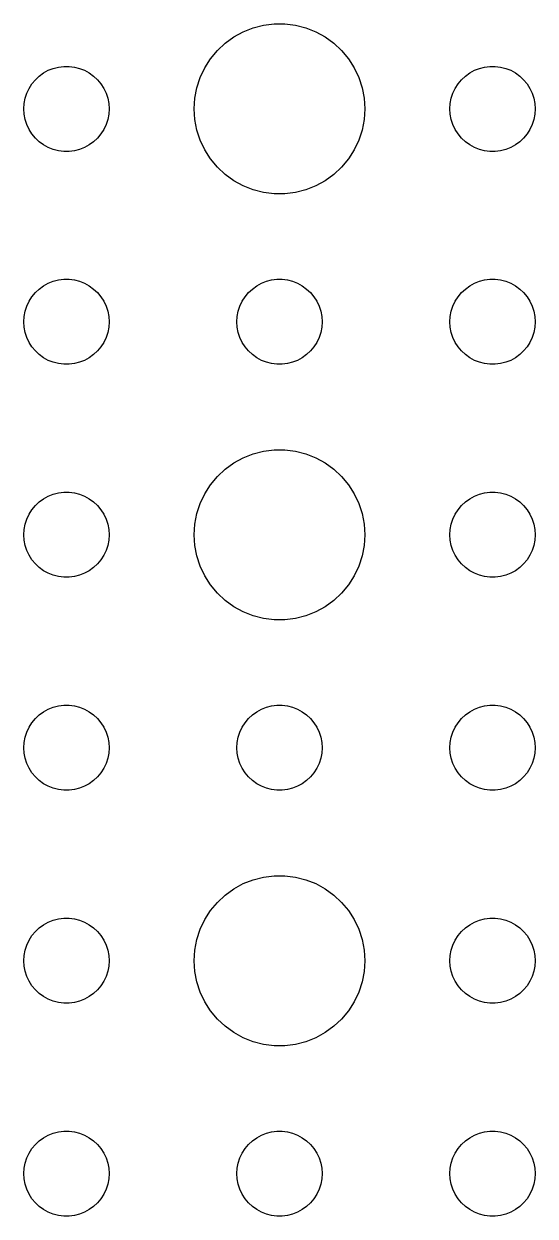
# Model space of a CAD drawing. Header units: metres. Extents: x -142 to 142, y -142 to 142.
# Drawn here: x -39 to -21, y 51 to 92.99 of the extents above; entities that cross this region are included whole.
import ezdxf

# ---------------------------------------------------------------- set-up
doc = ezdxf.new("R2010")
doc.units = ezdxf.units.M

msp = doc.modelspace()

# ---------------------------------------------------------------- linework, layer by layer
for p, q in [((-31.2773, 92.7145), (-30.927, 92.8532)), ((-30.927, 92.8532), (-30.5621, 92.9469)), ((-30.5621, 92.9469), (-30.1884, 92.9941)), ((-30.1884, 92.9941), (-29.8116, 92.9941)), ((-29.8116, 92.9941), (-29.4379, 92.9469)), ((-29.4379, 92.9469), (-29.0729, 92.8532)), ((-29.0729, 92.8532), (-28.7227, 92.7145)), ((-31.9123, 92.3115), (-31.6075, 92.533)), ((-31.6075, 92.533), (-31.2773, 92.7145)), ((-28.7227, 92.7145), (-28.3925, 92.533)), ((-28.3925, 92.533), (-28.0877, 92.3115)), ((-32.427, 91.7634), (-32.1869, 92.0536)), ((-32.1869, 92.0536), (-31.9123, 92.3115)), ((-28.0877, 92.3115), (-27.8131, 92.0536)), ((-27.8131, 92.0536), (-27.5729, 91.7634)), ((-32.6289, 91.4453), (-32.427, 91.7634)), ((-27.5729, 91.7634), (-27.3711, 91.4453)), ((-38.5934, 91.0268), (-38.4561, 91.1558)), ((-38.4561, 91.1558), (-38.3037, 91.2665)), ((-38.3037, 91.2665), (-38.1387, 91.3572)), ((-38.1387, 91.3572), (-37.9635, 91.4266)), ((-37.9635, 91.4266), (-37.7811, 91.4734)), ((-37.7811, 91.4734), (-37.5942, 91.497)), ((-37.5942, 91.497), (-37.4058, 91.497)), ((-37.4058, 91.497), (-37.2189, 91.4734)), ((-37.2189, 91.4734), (-37.0365, 91.4266)), ((-37.0365, 91.4266), (-36.8613, 91.3572)), ((-36.8613, 91.3572), (-36.6963, 91.2665)), ((-36.6963, 91.2665), (-36.5439, 91.1558)), ((-36.5439, 91.1558), (-36.4065, 91.0268)), ((-32.7893, 91.1044), (-32.6289, 91.4453)), ((-27.3711, 91.4453), (-27.2107, 91.1044)), ((-23.5934, 91.0268), (-23.4561, 91.1558)), ((-23.4561, 91.1558), (-23.3037, 91.2665)), ((-23.3037, 91.2665), (-23.1387, 91.3572)), ((-23.1387, 91.3572), (-22.9635, 91.4266)), ((-22.9635, 91.4266), (-22.7811, 91.4734)), ((-22.7811, 91.4734), (-22.5942, 91.497)), ((-22.5942, 91.497), (-22.4058, 91.497)), ((-22.4058, 91.497), (-22.2189, 91.4734)), ((-22.2189, 91.4734), (-22.0365, 91.4266)), ((-22.0365, 91.4266), (-21.8613, 91.3572)), ((-21.8613, 91.3572), (-21.6963, 91.2665)), ((-21.6963, 91.2665), (-21.5439, 91.1558)), ((-21.5439, 91.1558), (-21.4065, 91.0268)), ((-38.8947, 90.5522), (-38.8145, 90.7226)), ((-38.8145, 90.7226), (-38.7135, 90.8817)), ((-38.7135, 90.8817), (-38.5934, 91.0268)), ((-36.4065, 91.0268), (-36.2865, 90.8817)), ((-36.2865, 90.8817), (-36.1855, 90.7226)), ((-36.1855, 90.7226), (-36.1053, 90.5522)), ((-32.9763, 90.376), (-32.9057, 90.7461)), ((-32.9057, 90.7461), (-32.7893, 91.1044)), ((-27.2107, 91.1044), (-27.0942, 90.7461)), ((-27.0942, 90.7461), (-27.0237, 90.376)), ((-23.8947, 90.5522), (-23.8145, 90.7226)), ((-23.8145, 90.7226), (-23.7135, 90.8817)), ((-23.7135, 90.8817), (-23.5934, 91.0268)), ((-21.4065, 91.0268), (-21.2865, 90.8817)), ((-21.2865, 90.8817), (-21.1855, 90.7226)), ((-21.1855, 90.7226), (-21.1053, 90.5522)), ((-38.9882, 90.188), (-38.9529, 90.373)), ((-38.9529, 90.373), (-38.8947, 90.5522)), ((-36.1053, 90.5522), (-36.0471, 90.373)), ((-36.0471, 90.373), (-36.0118, 90.188)), ((-33, 90), (-32.9763, 90.376)), ((-27.0237, 90.376), (-27, 90)), ((-23.9882, 90.188), (-23.9529, 90.373)), ((-23.9529, 90.373), (-23.8947, 90.5522)), ((-21.1053, 90.5522), (-21.0471, 90.373)), ((-21.0471, 90.373), (-21.0118, 90.188)), ((-39, 90), (-38.9882, 90.188)), ((-38.9882, 89.812), (-39, 90)), ((-36.0118, 90.188), (-36, 90)), ((-36, 90), (-36.0118, 89.812)), ((-32.9763, 89.624), (-33, 90)), ((-27, 90), (-27.0237, 89.624)), ((-24, 90), (-23.9882, 90.188)), ((-23.9882, 89.812), (-24, 90)), ((-21.0118, 90.188), (-21, 90)), ((-21, 90), (-21.0118, 89.812)), ((-38.9529, 89.627), (-38.9882, 89.812)), ((-38.8947, 89.4478), (-38.9529, 89.627)), ((-38.8145, 89.2774), (-38.8947, 89.4478)), ((-36.1053, 89.4478), (-36.1855, 89.2774)), ((-36.0471, 89.627), (-36.1053, 89.4478)), ((-36.0118, 89.812), (-36.0471, 89.627)), ((-32.9057, 89.2539), (-32.9763, 89.624)), ((-27.0237, 89.624), (-27.0942, 89.2539)), ((-23.9529, 89.627), (-23.9882, 89.812)), ((-23.8947, 89.4478), (-23.9529, 89.627)), ((-23.8145, 89.2774), (-23.8947, 89.4478)), ((-21.1053, 89.4478), (-21.1855, 89.2774)), ((-21.0471, 89.627), (-21.1053, 89.4478)), ((-21.0118, 89.812), (-21.0471, 89.627)), ((-38.7135, 89.1183), (-38.8145, 89.2774)), ((-38.5934, 88.9732), (-38.7135, 89.1183)), ((-36.2865, 89.1183), (-36.4065, 88.9732)), ((-36.1855, 89.2774), (-36.2865, 89.1183)), ((-32.7893, 88.8956), (-32.9057, 89.2539)), ((-27.0942, 89.2539), (-27.2107, 88.8956)), ((-23.7135, 89.1183), (-23.8145, 89.2774)), ((-23.5934, 88.9732), (-23.7135, 89.1183)), ((-21.2865, 89.1183), (-21.4065, 88.9732)), ((-21.1855, 89.2774), (-21.2865, 89.1183)), ((-38.4561, 88.8442), (-38.5934, 88.9732)), ((-38.3037, 88.7335), (-38.4561, 88.8442)), ((-38.1387, 88.6428), (-38.3037, 88.7335)), ((-37.9635, 88.5734), (-38.1387, 88.6428)), ((-36.8613, 88.6428), (-37.0365, 88.5734)), ((-36.6963, 88.7335), (-36.8613, 88.6428)), ((-36.5439, 88.8442), (-36.6963, 88.7335)), ((-36.4065, 88.9732), (-36.5439, 88.8442)), ((-32.6289, 88.5547), (-32.7893, 88.8956)), ((-27.2107, 88.8956), (-27.3711, 88.5547)), ((-23.4561, 88.8442), (-23.5934, 88.9732)), ((-23.3037, 88.7335), (-23.4561, 88.8442)), ((-23.1387, 88.6428), (-23.3037, 88.7335)), ((-22.9635, 88.5734), (-23.1387, 88.6428)), ((-21.8613, 88.6428), (-22.0365, 88.5734)), ((-21.6963, 88.7335), (-21.8613, 88.6428)), ((-21.5439, 88.8442), (-21.6963, 88.7335)), ((-21.4065, 88.9732), (-21.5439, 88.8442)), ((-37.7811, 88.5266), (-37.9635, 88.5734)), ((-37.5942, 88.503), (-37.7811, 88.5266)), ((-37.4058, 88.503), (-37.5942, 88.503)), ((-37.2189, 88.5266), (-37.4058, 88.503)), ((-37.0365, 88.5734), (-37.2189, 88.5266)), ((-32.427, 88.2366), (-32.6289, 88.5547)), ((-32.1869, 87.9464), (-32.427, 88.2366)), ((-27.5729, 88.2366), (-27.8131, 87.9464)), ((-27.3711, 88.5547), (-27.5729, 88.2366)), ((-22.7811, 88.5266), (-22.9635, 88.5734)), ((-22.5942, 88.503), (-22.7811, 88.5266)), ((-22.4058, 88.503), (-22.5942, 88.503)), ((-22.2189, 88.5266), (-22.4058, 88.503)), ((-22.0365, 88.5734), (-22.2189, 88.5266)), ((-31.9123, 87.6885), (-32.1869, 87.9464)), ((-27.8131, 87.9464), (-28.0877, 87.6885)), ((-31.6075, 87.467), (-31.9123, 87.6885)), ((-31.2773, 87.2855), (-31.6075, 87.467)), ((-28.3925, 87.467), (-28.7227, 87.2855)), ((-28.0877, 87.6885), (-28.3925, 87.467)), ((-30.927, 87.1468), (-31.2773, 87.2855)), ((-30.5621, 87.0531), (-30.927, 87.1468)), ((-30.1884, 87.0059), (-30.5621, 87.0531)), ((-29.8116, 87.0059), (-30.1884, 87.0059)), ((-29.4379, 87.0531), (-29.8116, 87.0059)), ((-29.0729, 87.1468), (-29.4379, 87.0531)), ((-28.7227, 87.2855), (-29.0729, 87.1468)), ((-37.7811, 83.9734), (-37.5942, 83.997)), ((-37.5942, 83.997), (-37.4058, 83.997)), ((-37.4058, 83.997), (-37.2189, 83.9734)), ((-30.2811, 83.9734), (-30.0942, 83.997)), ((-30.0942, 83.997), (-29.9058, 83.997)), ((-29.9058, 83.997), (-29.7189, 83.9734)), ((-22.7811, 83.9734), (-22.5942, 83.997)), ((-22.5942, 83.997), (-22.4058, 83.997)), ((-22.4058, 83.997), (-22.2189, 83.9734)), ((-38.5934, 83.5268), (-38.4561, 83.6558)), ((-38.4561, 83.6558), (-38.3037, 83.7665)), ((-38.3037, 83.7665), (-38.1387, 83.8572)), ((-38.1387, 83.8572), (-37.9635, 83.9266)), ((-37.9635, 83.9266), (-37.7811, 83.9734)), ((-37.2189, 83.9734), (-37.0365, 83.9266)), ((-37.0365, 83.9266), (-36.8613, 83.8572)), ((-36.8613, 83.8572), (-36.6963, 83.7665)), ((-36.6963, 83.7665), (-36.5439, 83.6558)), ((-36.5439, 83.6558), (-36.4065, 83.5268)), ((-31.0934, 83.5268), (-30.9561, 83.6558)), ((-30.9561, 83.6558), (-30.8037, 83.7665)), ((-30.8037, 83.7665), (-30.6387, 83.8572)), ((-30.6387, 83.8572), (-30.4635, 83.9266)), ((-30.4635, 83.9266), (-30.2811, 83.9734)), ((-29.7189, 83.9734), (-29.5365, 83.9266)), ((-29.5365, 83.9266), (-29.3613, 83.8572)), ((-29.3613, 83.8572), (-29.1963, 83.7665)), ((-29.1963, 83.7665), (-29.0439, 83.6558)), ((-29.0439, 83.6558), (-28.9065, 83.5268)), ((-23.5934, 83.5268), (-23.4561, 83.6558)), ((-23.4561, 83.6558), (-23.3037, 83.7665)), ((-23.3037, 83.7665), (-23.1387, 83.8572)), ((-23.1387, 83.8572), (-22.9635, 83.9266)), ((-22.9635, 83.9266), (-22.7811, 83.9734)), ((-22.2189, 83.9734), (-22.0365, 83.9266)), ((-22.0365, 83.9266), (-21.8613, 83.8572)), ((-21.8613, 83.8572), (-21.6963, 83.7665)), ((-21.6963, 83.7665), (-21.5439, 83.6558)), ((-21.5439, 83.6558), (-21.4065, 83.5268)), ((-38.8947, 83.0522), (-38.8145, 83.2226)), ((-38.8145, 83.2226), (-38.7135, 83.3817)), ((-38.7135, 83.3817), (-38.5934, 83.5268)), ((-36.4065, 83.5268), (-36.2865, 83.3817)), ((-36.2865, 83.3817), (-36.1855, 83.2226)), ((-36.1855, 83.2226), (-36.1053, 83.0522)), ((-31.3947, 83.0522), (-31.3145, 83.2226)), ((-31.3145, 83.2226), (-31.2135, 83.3817)), ((-31.2135, 83.3817), (-31.0934, 83.5268)), ((-28.9065, 83.5268), (-28.7865, 83.3817)), ((-28.7865, 83.3817), (-28.6855, 83.2226)), ((-28.6855, 83.2226), (-28.6053, 83.0522)), ((-23.8947, 83.0522), (-23.8145, 83.2226)), ((-23.8145, 83.2226), (-23.7135, 83.3817)), ((-23.7135, 83.3817), (-23.5934, 83.5268)), ((-21.4065, 83.5268), (-21.2865, 83.3817)), ((-21.2865, 83.3817), (-21.1855, 83.2226)), ((-21.1855, 83.2226), (-21.1053, 83.0522)), ((-38.9882, 82.688), (-38.9529, 82.873)), ((-38.9529, 82.873), (-38.8947, 83.0522)), ((-36.1053, 83.0522), (-36.0471, 82.873)), ((-36.0471, 82.873), (-36.0118, 82.688)), ((-31.4882, 82.688), (-31.4529, 82.873)), ((-31.4529, 82.873), (-31.3947, 83.0522)), ((-28.6053, 83.0522), (-28.5471, 82.873)), ((-28.5471, 82.873), (-28.5118, 82.688)), ((-23.9882, 82.688), (-23.9529, 82.873)), ((-23.9529, 82.873), (-23.8947, 83.0522)), ((-21.1053, 83.0522), (-21.0471, 82.873)), ((-21.0471, 82.873), (-21.0118, 82.688)), ((-39, 82.5), (-38.9882, 82.688)), ((-38.9882, 82.312), (-39, 82.5)), ((-38.9529, 82.127), (-38.9882, 82.312)), ((-36.0118, 82.312), (-36.0471, 82.127)), ((-36.0118, 82.688), (-36, 82.5)), ((-36, 82.5), (-36.0118, 82.312)), ((-31.5, 82.5), (-31.4882, 82.688)), ((-31.4882, 82.312), (-31.5, 82.5)), ((-31.4529, 82.127), (-31.4882, 82.312)), ((-28.5118, 82.312), (-28.5471, 82.127)), ((-28.5118, 82.688), (-28.5, 82.5)), ((-28.5, 82.5), (-28.5118, 82.312)), ((-24, 82.5), (-23.9882, 82.688)), ((-23.9882, 82.312), (-24, 82.5)), ((-23.9529, 82.127), (-23.9882, 82.312)), ((-21.0118, 82.312), (-21.0471, 82.127)), ((-21.0118, 82.688), (-21, 82.5)), ((-21, 82.5), (-21.0118, 82.312)), ((-38.8947, 81.9478), (-38.9529, 82.127)), ((-38.8145, 81.7774), (-38.8947, 81.9478)), ((-36.1053, 81.9478), (-36.1855, 81.7774)), ((-36.0471, 82.127), (-36.1053, 81.9478)), ((-31.3947, 81.9478), (-31.4529, 82.127)), ((-31.3145, 81.7774), (-31.3947, 81.9478)), ((-28.6053, 81.9478), (-28.6855, 81.7774)), ((-28.5471, 82.127), (-28.6053, 81.9478)), ((-23.8947, 81.9478), (-23.9529, 82.127)), ((-23.8145, 81.7774), (-23.8947, 81.9478)), ((-21.1053, 81.9478), (-21.1855, 81.7774)), ((-21.0471, 82.127), (-21.1053, 81.9478)), ((-38.7135, 81.6183), (-38.8145, 81.7774)), ((-38.5934, 81.4732), (-38.7135, 81.6183)), ((-38.4561, 81.3442), (-38.5934, 81.4732)), ((-36.4065, 81.4732), (-36.5439, 81.3442)), ((-36.2865, 81.6183), (-36.4065, 81.4732)), ((-36.1855, 81.7774), (-36.2865, 81.6183)), ((-31.2135, 81.6183), (-31.3145, 81.7774)), ((-31.0934, 81.4732), (-31.2135, 81.6183)), ((-30.9561, 81.3442), (-31.0934, 81.4732)), ((-28.9065, 81.4732), (-29.0439, 81.3442)), ((-28.7865, 81.6183), (-28.9065, 81.4732)), ((-28.6855, 81.7774), (-28.7865, 81.6183)), ((-23.7135, 81.6183), (-23.8145, 81.7774)), ((-23.5934, 81.4732), (-23.7135, 81.6183)), ((-23.4561, 81.3442), (-23.5934, 81.4732)), ((-21.4065, 81.4732), (-21.5439, 81.3442)), ((-21.2865, 81.6183), (-21.4065, 81.4732)), ((-21.1855, 81.7774), (-21.2865, 81.6183)), ((-38.3037, 81.2335), (-38.4561, 81.3442)), ((-38.1387, 81.1428), (-38.3037, 81.2335)), ((-37.9635, 81.0734), (-38.1387, 81.1428)), ((-37.7811, 81.0266), (-37.9635, 81.0734)), ((-37.0365, 81.0734), (-37.2189, 81.0266)), ((-36.8613, 81.1428), (-37.0365, 81.0734)), ((-36.6963, 81.2335), (-36.8613, 81.1428)), ((-36.5439, 81.3442), (-36.6963, 81.2335)), ((-30.8037, 81.2335), (-30.9561, 81.3442)), ((-30.6387, 81.1428), (-30.8037, 81.2335)), ((-30.4635, 81.0734), (-30.6387, 81.1428)), ((-30.2811, 81.0266), (-30.4635, 81.0734)), ((-29.5365, 81.0734), (-29.7189, 81.0266)), ((-29.3613, 81.1428), (-29.5365, 81.0734)), ((-29.1963, 81.2335), (-29.3613, 81.1428)), ((-29.0439, 81.3442), (-29.1963, 81.2335)), ((-23.3037, 81.2335), (-23.4561, 81.3442)), ((-23.1387, 81.1428), (-23.3037, 81.2335)), ((-22.9635, 81.0734), (-23.1387, 81.1428)), ((-22.7811, 81.0266), (-22.9635, 81.0734)), ((-22.0365, 81.0734), (-22.2189, 81.0266)), ((-21.8613, 81.1428), (-22.0365, 81.0734)), ((-21.6963, 81.2335), (-21.8613, 81.1428)), ((-21.5439, 81.3442), (-21.6963, 81.2335)), ((-37.5942, 81.003), (-37.7811, 81.0266)), ((-37.4058, 81.003), (-37.5942, 81.003)), ((-37.2189, 81.0266), (-37.4058, 81.003)), ((-30.0942, 81.003), (-30.2811, 81.0266)), ((-29.9058, 81.003), (-30.0942, 81.003)), ((-29.7189, 81.0266), (-29.9058, 81.003)), ((-22.5942, 81.003), (-22.7811, 81.0266)), ((-22.4058, 81.003), (-22.5942, 81.003)), ((-22.2189, 81.0266), (-22.4058, 81.003)), ((-31.6075, 77.533), (-31.2773, 77.7145)), ((-31.2773, 77.7145), (-30.927, 77.8532)), ((-30.927, 77.8532), (-30.5621, 77.9469)), ((-30.5621, 77.9469), (-30.1884, 77.9941)), ((-30.1884, 77.9941), (-29.8116, 77.9941)), ((-29.8116, 77.9941), (-29.4379, 77.9469)), ((-29.4379, 77.9469), (-29.0729, 77.8532)), ((-29.0729, 77.8532), (-28.7227, 77.7145)), ((-28.7227, 77.7145), (-28.3925, 77.533)), ((-32.1869, 77.0536), (-31.9123, 77.3115)), ((-31.9123, 77.3115), (-31.6075, 77.533)), ((-28.3925, 77.533), (-28.0877, 77.3115)), ((-28.0877, 77.3115), (-27.8131, 77.0536)), ((-32.427, 76.7634), (-32.1869, 77.0536)), ((-27.8131, 77.0536), (-27.5729, 76.7634)), ((-38.1387, 76.3572), (-37.9635, 76.4266)), ((-37.9635, 76.4266), (-37.7811, 76.4734)), ((-37.7811, 76.4734), (-37.5942, 76.497)), ((-37.5942, 76.497), (-37.4058, 76.497)), ((-37.4058, 76.497), (-37.2189, 76.4734)), ((-37.2189, 76.4734), (-37.0365, 76.4266)), ((-37.0365, 76.4266), (-36.8613, 76.3572)), ((-32.7893, 76.1044), (-32.6289, 76.4453)), ((-32.6289, 76.4453), (-32.427, 76.7634)), ((-27.5729, 76.7634), (-27.3711, 76.4453)), ((-27.3711, 76.4453), (-27.2107, 76.1044)), ((-23.1387, 76.3572), (-22.9635, 76.4266)), ((-22.9635, 76.4266), (-22.7811, 76.4734)), ((-22.7811, 76.4734), (-22.5942, 76.497)), ((-22.5942, 76.497), (-22.4058, 76.497)), ((-22.4058, 76.497), (-22.2189, 76.4734)), ((-22.2189, 76.4734), (-22.0365, 76.4266)), ((-22.0365, 76.4266), (-21.8613, 76.3572)), ((-38.7135, 75.8817), (-38.5934, 76.0268)), ((-38.5934, 76.0268), (-38.4561, 76.1558)), ((-38.4561, 76.1558), (-38.3037, 76.2665)), ((-38.3037, 76.2665), (-38.1387, 76.3572)), ((-36.8613, 76.3572), (-36.6963, 76.2665)), ((-36.6963, 76.2665), (-36.5439, 76.1558)), ((-36.5439, 76.1558), (-36.4065, 76.0268)), ((-36.4065, 76.0268), (-36.2865, 75.8817)), ((-32.9057, 75.7461), (-32.7893, 76.1044)), ((-27.2107, 76.1044), (-27.0942, 75.7461)), ((-23.7135, 75.8817), (-23.5934, 76.0268)), ((-23.5934, 76.0268), (-23.4561, 76.1558)), ((-23.4561, 76.1558), (-23.3037, 76.2665)), ((-23.3037, 76.2665), (-23.1387, 76.3572)), ((-21.8613, 76.3572), (-21.6963, 76.2665)), ((-21.6963, 76.2665), (-21.5439, 76.1558)), ((-21.5439, 76.1558), (-21.4065, 76.0268)), ((-21.4065, 76.0268), (-21.2865, 75.8817)), ((-38.8947, 75.5522), (-38.8145, 75.7226)), ((-38.8145, 75.7226), (-38.7135, 75.8817)), ((-36.2865, 75.8817), (-36.1855, 75.7226)), ((-36.1855, 75.7226), (-36.1053, 75.5522)), ((-32.9763, 75.376), (-32.9057, 75.7461)), ((-27.0942, 75.7461), (-27.0237, 75.376)), ((-23.8947, 75.5522), (-23.8145, 75.7226)), ((-23.8145, 75.7226), (-23.7135, 75.8817)), ((-21.2865, 75.8817), (-21.1855, 75.7226)), ((-21.1855, 75.7226), (-21.1053, 75.5522)), ((-39, 75), (-38.9882, 75.188)), ((-38.9882, 75.188), (-38.9529, 75.373)), ((-38.9529, 75.373), (-38.8947, 75.5522)), ((-36.1053, 75.5522), (-36.0471, 75.373)), ((-36.0471, 75.373), (-36.0118, 75.188)), ((-36.0118, 75.188), (-36, 75)), ((-33, 75), (-32.9763, 75.376)), ((-27.0237, 75.376), (-27, 75)), ((-24, 75), (-23.9882, 75.188)), ((-23.9882, 75.188), (-23.9529, 75.373)), ((-23.9529, 75.373), (-23.8947, 75.5522)), ((-21.1053, 75.5522), (-21.0471, 75.373)), ((-21.0471, 75.373), (-21.0118, 75.188)), ((-21.0118, 75.188), (-21, 75)), ((-38.9882, 74.812), (-39, 75)), ((-38.9529, 74.627), (-38.9882, 74.812)), ((-36.0118, 74.812), (-36.0471, 74.627)), ((-36, 75), (-36.0118, 74.812)), ((-32.9763, 74.624), (-33, 75)), ((-27, 75), (-27.0237, 74.624)), ((-23.9882, 74.812), (-24, 75)), ((-23.9529, 74.627), (-23.9882, 74.812)), ((-21.0118, 74.812), (-21.0471, 74.627)), ((-21, 75), (-21.0118, 74.812)), ((-38.8947, 74.4478), (-38.9529, 74.627)), ((-38.8145, 74.2774), (-38.8947, 74.4478)), ((-36.1053, 74.4478), (-36.1855, 74.2774)), ((-36.0471, 74.627), (-36.1053, 74.4478)), ((-32.9057, 74.2539), (-32.9763, 74.624)), ((-27.0237, 74.624), (-27.0942, 74.2539)), ((-23.8947, 74.4478), (-23.9529, 74.627)), ((-23.8145, 74.2774), (-23.8947, 74.4478)), ((-21.1053, 74.4478), (-21.1855, 74.2774)), ((-21.0471, 74.627), (-21.1053, 74.4478)), ((-38.7135, 74.1183), (-38.8145, 74.2774)), ((-38.5934, 73.9732), (-38.7135, 74.1183)), ((-38.4561, 73.8442), (-38.5934, 73.9732)), ((-36.4065, 73.9732), (-36.5439, 73.8442)), ((-36.2865, 74.1183), (-36.4065, 73.9732)), ((-36.1855, 74.2774), (-36.2865, 74.1183)), ((-32.7893, 73.8956), (-32.9057, 74.2539)), ((-27.0942, 74.2539), (-27.2107, 73.8956)), ((-23.7135, 74.1183), (-23.8145, 74.2774)), ((-23.5934, 73.9732), (-23.7135, 74.1183)), ((-23.4561, 73.8442), (-23.5934, 73.9732)), ((-21.4065, 73.9732), (-21.5439, 73.8442)), ((-21.2865, 74.1183), (-21.4065, 73.9732)), ((-21.1855, 74.2774), (-21.2865, 74.1183)), ((-38.3037, 73.7335), (-38.4561, 73.8442)), ((-38.1387, 73.6428), (-38.3037, 73.7335)), ((-37.9635, 73.5734), (-38.1387, 73.6428)), ((-37.7811, 73.5266), (-37.9635, 73.5734)), ((-37.5942, 73.503), (-37.7811, 73.5266)), ((-37.4058, 73.503), (-37.5942, 73.503)), ((-37.2189, 73.5266), (-37.4058, 73.503)), ((-37.0365, 73.5734), (-37.2189, 73.5266)), ((-36.8613, 73.6428), (-37.0365, 73.5734)), ((-36.6963, 73.7335), (-36.8613, 73.6428)), ((-36.5439, 73.8442), (-36.6963, 73.7335)), ((-32.6289, 73.5547), (-32.7893, 73.8956)), ((-32.427, 73.2366), (-32.6289, 73.5547)), ((-27.3711, 73.5547), (-27.5729, 73.2366)), ((-27.2107, 73.8956), (-27.3711, 73.5547)), ((-23.3037, 73.7335), (-23.4561, 73.8442)), ((-23.1387, 73.6428), (-23.3037, 73.7335)), ((-22.9635, 73.5734), (-23.1387, 73.6428)), ((-22.7811, 73.5266), (-22.9635, 73.5734)), ((-22.5942, 73.503), (-22.7811, 73.5266)), ((-22.4058, 73.503), (-22.5942, 73.503)), ((-22.2189, 73.5266), (-22.4058, 73.503)), ((-22.0365, 73.5734), (-22.2189, 73.5266)), ((-21.8613, 73.6428), (-22.0365, 73.5734)), ((-21.6963, 73.7335), (-21.8613, 73.6428)), ((-21.5439, 73.8442), (-21.6963, 73.7335)), ((-32.1869, 72.9464), (-32.427, 73.2366)), ((-27.5729, 73.2366), (-27.8131, 72.9464)), ((-31.9123, 72.6885), (-32.1869, 72.9464)), ((-31.6075, 72.467), (-31.9123, 72.6885)), ((-28.0877, 72.6885), (-28.3925, 72.467)), ((-27.8131, 72.9464), (-28.0877, 72.6885)), ((-31.2773, 72.2855), (-31.6075, 72.467)), ((-30.927, 72.1468), (-31.2773, 72.2855)), ((-28.7227, 72.2855), (-29.0729, 72.1468)), ((-28.3925, 72.467), (-28.7227, 72.2855)), ((-30.5621, 72.0531), (-30.927, 72.1468)), ((-30.1884, 72.0059), (-30.5621, 72.0531)), ((-29.8116, 72.0059), (-30.1884, 72.0059)), ((-29.4379, 72.0531), (-29.8116, 72.0059)), ((-29.0729, 72.1468), (-29.4379, 72.0531)), ((-38.1387, 68.8572), (-37.9635, 68.9266)), ((-37.9635, 68.9266), (-37.7811, 68.9734)), ((-37.7811, 68.9734), (-37.5942, 68.997)), ((-37.5942, 68.997), (-37.4058, 68.997)), ((-37.4058, 68.997), (-37.2189, 68.9734)), ((-37.2189, 68.9734), (-37.0365, 68.9266)), ((-37.0365, 68.9266), (-36.8613, 68.8572)), ((-30.6387, 68.8572), (-30.4635, 68.9266)), ((-30.4635, 68.9266), (-30.2811, 68.9734)), ((-30.2811, 68.9734), (-30.0942, 68.997)), ((-30.0942, 68.997), (-29.9058, 68.997)), ((-29.9058, 68.997), (-29.7189, 68.9734)), ((-29.7189, 68.9734), (-29.5365, 68.9266)), ((-29.5365, 68.9266), (-29.3613, 68.8572)), ((-23.1387, 68.8572), (-22.9635, 68.9266)), ((-22.9635, 68.9266), (-22.7811, 68.9734)), ((-22.7811, 68.9734), (-22.5942, 68.997)), ((-22.5942, 68.997), (-22.4058, 68.997)), ((-22.4058, 68.997), (-22.2189, 68.9734)), ((-22.2189, 68.9734), (-22.0365, 68.9266)), ((-22.0365, 68.9266), (-21.8613, 68.8572)), ((-38.7135, 68.3817), (-38.5934, 68.5268)), ((-38.5934, 68.5268), (-38.4561, 68.6558)), ((-38.4561, 68.6558), (-38.3037, 68.7665)), ((-38.3037, 68.7665), (-38.1387, 68.8572)), ((-36.8613, 68.8572), (-36.6963, 68.7665)), ((-36.6963, 68.7665), (-36.5439, 68.6558)), ((-36.5439, 68.6558), (-36.4065, 68.5268)), ((-36.4065, 68.5268), (-36.2865, 68.3817)), ((-31.2135, 68.3817), (-31.0934, 68.5268)), ((-31.0934, 68.5268), (-30.9561, 68.6558)), ((-30.9561, 68.6558), (-30.8037, 68.7665)), ((-30.8037, 68.7665), (-30.6387, 68.8572)), ((-29.3613, 68.8572), (-29.1963, 68.7665)), ((-29.1963, 68.7665), (-29.0439, 68.6558)), ((-29.0439, 68.6558), (-28.9065, 68.5268)), ((-28.9065, 68.5268), (-28.7865, 68.3817)), ((-23.7135, 68.3817), (-23.5934, 68.5268)), ((-23.5934, 68.5268), (-23.4561, 68.6558)), ((-23.4561, 68.6558), (-23.3037, 68.7665)), ((-23.3037, 68.7665), (-23.1387, 68.8572)), ((-21.8613, 68.8572), (-21.6963, 68.7665)), ((-21.6963, 68.7665), (-21.5439, 68.6558)), ((-21.5439, 68.6558), (-21.4065, 68.5268)), ((-21.4065, 68.5268), (-21.2865, 68.3817)), ((-38.9529, 67.873), (-38.8947, 68.0522)), ((-38.8947, 68.0522), (-38.8145, 68.2226)), ((-38.8145, 68.2226), (-38.7135, 68.3817)), ((-36.2865, 68.3817), (-36.1855, 68.2226)), ((-36.1855, 68.2226), (-36.1053, 68.0522)), ((-36.1053, 68.0522), (-36.0471, 67.873)), ((-31.4529, 67.873), (-31.3947, 68.0522)), ((-31.3947, 68.0522), (-31.3145, 68.2226)), ((-31.3145, 68.2226), (-31.2135, 68.3817)), ((-28.7865, 68.3817), (-28.6855, 68.2226)), ((-28.6855, 68.2226), (-28.6053, 68.0522)), ((-28.6053, 68.0522), (-28.5471, 67.873)), ((-23.9529, 67.873), (-23.8947, 68.0522)), ((-23.8947, 68.0522), (-23.8145, 68.2226)), ((-23.8145, 68.2226), (-23.7135, 68.3817)), ((-21.2865, 68.3817), (-21.1855, 68.2226)), ((-21.1855, 68.2226), (-21.1053, 68.0522)), ((-21.1053, 68.0522), (-21.0471, 67.873)), ((-39, 67.5), (-38.9882, 67.688)), ((-38.9882, 67.688), (-38.9529, 67.873)), ((-36.0471, 67.873), (-36.0118, 67.688)), ((-36.0118, 67.688), (-36, 67.5)), ((-31.5, 67.5), (-31.4882, 67.688)), ((-31.4882, 67.688), (-31.4529, 67.873)), ((-28.5471, 67.873), (-28.5118, 67.688)), ((-28.5118, 67.688), (-28.5, 67.5)), ((-24, 67.5), (-23.9882, 67.688)), ((-23.9882, 67.688), (-23.9529, 67.873)), ((-21.0471, 67.873), (-21.0118, 67.688)), ((-21.0118, 67.688), (-21, 67.5)), ((-38.9882, 67.312), (-39, 67.5)), ((-38.9529, 67.127), (-38.9882, 67.312)), ((-36.0118, 67.312), (-36.0471, 67.127)), ((-36, 67.5), (-36.0118, 67.312)), ((-31.4882, 67.312), (-31.5, 67.5)), ((-31.4529, 67.127), (-31.4882, 67.312)), ((-28.5118, 67.312), (-28.5471, 67.127)), ((-28.5, 67.5), (-28.5118, 67.312)), ((-23.9882, 67.312), (-24, 67.5)), ((-23.9529, 67.127), (-23.9882, 67.312)), ((-21.0118, 67.312), (-21.0471, 67.127)), ((-21, 67.5), (-21.0118, 67.312)), ((-38.8947, 66.9478), (-38.9529, 67.127)), ((-38.8145, 66.7774), (-38.8947, 66.9478)), ((-38.7135, 66.6183), (-38.8145, 66.7774)), ((-36.1855, 66.7774), (-36.2865, 66.6183)), ((-36.1053, 66.9478), (-36.1855, 66.7774)), ((-36.0471, 67.127), (-36.1053, 66.9478)), ((-31.3947, 66.9478), (-31.4529, 67.127)), ((-31.3145, 66.7774), (-31.3947, 66.9478)), ((-31.2135, 66.6183), (-31.3145, 66.7774)), ((-28.6855, 66.7774), (-28.7865, 66.6183)), ((-28.6053, 66.9478), (-28.6855, 66.7774)), ((-28.5471, 67.127), (-28.6053, 66.9478)), ((-23.8947, 66.9478), (-23.9529, 67.127)), ((-23.8145, 66.7774), (-23.8947, 66.9478)), ((-23.7135, 66.6183), (-23.8145, 66.7774)), ((-21.1855, 66.7774), (-21.2865, 66.6183)), ((-21.1053, 66.9478), (-21.1855, 66.7774)), ((-21.0471, 67.127), (-21.1053, 66.9478)), ((-38.5934, 66.4732), (-38.7135, 66.6183)), ((-38.4561, 66.3442), (-38.5934, 66.4732)), ((-36.4065, 66.4732), (-36.5439, 66.3442)), ((-36.2865, 66.6183), (-36.4065, 66.4732)), ((-31.0934, 66.4732), (-31.2135, 66.6183)), ((-30.9561, 66.3442), (-31.0934, 66.4732)), ((-28.9065, 66.4732), (-29.0439, 66.3442)), ((-28.7865, 66.6183), (-28.9065, 66.4732)), ((-23.5934, 66.4732), (-23.7135, 66.6183)), ((-23.4561, 66.3442), (-23.5934, 66.4732)), ((-21.4065, 66.4732), (-21.5439, 66.3442)), ((-21.2865, 66.6183), (-21.4065, 66.4732)), ((-38.3037, 66.2335), (-38.4561, 66.3442)), ((-38.1387, 66.1428), (-38.3037, 66.2335)), ((-37.9635, 66.0734), (-38.1387, 66.1428)), ((-37.7811, 66.0266), (-37.9635, 66.0734)), ((-37.5942, 66.003), (-37.7811, 66.0266)), ((-37.4058, 66.003), (-37.5942, 66.003)), ((-37.2189, 66.0266), (-37.4058, 66.003)), ((-37.0365, 66.0734), (-37.2189, 66.0266)), ((-36.8613, 66.1428), (-37.0365, 66.0734)), ((-36.6963, 66.2335), (-36.8613, 66.1428)), ((-36.5439, 66.3442), (-36.6963, 66.2335)), ((-30.8037, 66.2335), (-30.9561, 66.3442)), ((-30.6387, 66.1428), (-30.8037, 66.2335)), ((-30.4635, 66.0734), (-30.6387, 66.1428)), ((-30.2811, 66.0266), (-30.4635, 66.0734)), ((-30.0942, 66.003), (-30.2811, 66.0266)), ((-29.9058, 66.003), (-30.0942, 66.003)), ((-29.7189, 66.0266), (-29.9058, 66.003)), ((-29.5365, 66.0734), (-29.7189, 66.0266)), ((-29.3613, 66.1428), (-29.5365, 66.0734)), ((-29.1963, 66.2335), (-29.3613, 66.1428)), ((-29.0439, 66.3442), (-29.1963, 66.2335)), ((-23.3037, 66.2335), (-23.4561, 66.3442)), ((-23.1387, 66.1428), (-23.3037, 66.2335)), ((-22.9635, 66.0734), (-23.1387, 66.1428)), ((-22.7811, 66.0266), (-22.9635, 66.0734)), ((-22.5942, 66.003), (-22.7811, 66.0266)), ((-22.4058, 66.003), (-22.5942, 66.003)), ((-22.2189, 66.0266), (-22.4058, 66.003)), ((-22.0365, 66.0734), (-22.2189, 66.0266)), ((-21.8613, 66.1428), (-22.0365, 66.0734)), ((-21.6963, 66.2335), (-21.8613, 66.1428)), ((-21.5439, 66.3442), (-21.6963, 66.2335)), ((-30.5621, 62.9469), (-30.1884, 62.9941)), ((-30.1884, 62.9941), (-29.8116, 62.9941)), ((-29.8116, 62.9941), (-29.4379, 62.9469)), ((-31.6075, 62.533), (-31.2773, 62.7145)), ((-31.2773, 62.7145), (-30.927, 62.8532)), ((-30.927, 62.8532), (-30.5621, 62.9469)), ((-29.4379, 62.9469), (-29.0729, 62.8532)), ((-29.0729, 62.8532), (-28.7227, 62.7145)), ((-28.7227, 62.7145), (-28.3925, 62.533)), ((-32.1869, 62.0536), (-31.9123, 62.3115)), ((-31.9123, 62.3115), (-31.6075, 62.533)), ((-28.3925, 62.533), (-28.0877, 62.3115)), ((-28.0877, 62.3115), (-27.8131, 62.0536)), ((-32.6289, 61.4453), (-32.427, 61.7634)), ((-32.427, 61.7634), (-32.1869, 62.0536)), ((-27.8131, 62.0536), (-27.5729, 61.7634)), ((-27.5729, 61.7634), (-27.3711, 61.4453)), ((-38.3037, 61.2665), (-38.1387, 61.3572)), ((-38.1387, 61.3572), (-37.9635, 61.4266)), ((-37.9635, 61.4266), (-37.7811, 61.4734)), ((-37.7811, 61.4734), (-37.5942, 61.497)), ((-37.5942, 61.497), (-37.4058, 61.497)), ((-37.4058, 61.497), (-37.2189, 61.4734)), ((-37.2189, 61.4734), (-37.0365, 61.4266)), ((-37.0365, 61.4266), (-36.8613, 61.3572)), ((-36.8613, 61.3572), (-36.6963, 61.2665)), ((-32.7893, 61.1044), (-32.6289, 61.4453)), ((-27.3711, 61.4453), (-27.2107, 61.1044)), ((-23.3037, 61.2665), (-23.1387, 61.3572)), ((-23.1387, 61.3572), (-22.9635, 61.4266)), ((-22.9635, 61.4266), (-22.7811, 61.4734)), ((-22.7811, 61.4734), (-22.5942, 61.497)), ((-22.5942, 61.497), (-22.4058, 61.497)), ((-22.4058, 61.497), (-22.2189, 61.4734)), ((-22.2189, 61.4734), (-22.0365, 61.4266)), ((-22.0365, 61.4266), (-21.8613, 61.3572)), ((-21.8613, 61.3572), (-21.6963, 61.2665)), ((-38.7135, 60.8817), (-38.5934, 61.0268)), ((-38.5934, 61.0268), (-38.4561, 61.1558)), ((-38.4561, 61.1558), (-38.3037, 61.2665)), ((-36.6963, 61.2665), (-36.5439, 61.1558)), ((-36.5439, 61.1558), (-36.4065, 61.0268)), ((-36.4065, 61.0268), (-36.2865, 60.8817)), ((-32.9057, 60.7461), (-32.7893, 61.1044)), ((-27.2107, 61.1044), (-27.0942, 60.7461)), ((-23.7135, 60.8817), (-23.5934, 61.0268)), ((-23.5934, 61.0268), (-23.4561, 61.1558)), ((-23.4561, 61.1558), (-23.3037, 61.2665)), ((-21.6963, 61.2665), (-21.5439, 61.1558)), ((-21.5439, 61.1558), (-21.4065, 61.0268)), ((-21.4065, 61.0268), (-21.2865, 60.8817)), ((-38.9529, 60.373), (-38.8947, 60.5522)), ((-38.8947, 60.5522), (-38.8145, 60.7226)), ((-38.8145, 60.7226), (-38.7135, 60.8817)), ((-36.2865, 60.8817), (-36.1855, 60.7226)), ((-36.1855, 60.7226), (-36.1053, 60.5522)), ((-36.1053, 60.5522), (-36.0471, 60.373)), ((-32.9763, 60.376), (-32.9057, 60.7461)), ((-27.0942, 60.7461), (-27.0237, 60.376)), ((-23.9529, 60.373), (-23.8947, 60.5522)), ((-23.8947, 60.5522), (-23.8145, 60.7226)), ((-23.8145, 60.7226), (-23.7135, 60.8817)), ((-21.2865, 60.8817), (-21.1855, 60.7226)), ((-21.1855, 60.7226), (-21.1053, 60.5522)), ((-21.1053, 60.5522), (-21.0471, 60.373)), ((-39, 60), (-38.9882, 60.188)), ((-38.9882, 60.188), (-38.9529, 60.373)), ((-36.0471, 60.373), (-36.0118, 60.188)), ((-36.0118, 60.188), (-36, 60)), ((-33, 60), (-32.9763, 60.376)), ((-27.0237, 60.376), (-27, 60)), ((-24, 60), (-23.9882, 60.188)), ((-23.9882, 60.188), (-23.9529, 60.373)), ((-21.0471, 60.373), (-21.0118, 60.188)), ((-21.0118, 60.188), (-21, 60)), ((-38.9882, 59.812), (-39, 60)), ((-38.9529, 59.627), (-38.9882, 59.812)), ((-36.0118, 59.812), (-36.0471, 59.627)), ((-36, 60), (-36.0118, 59.812)), ((-32.9763, 59.624), (-33, 60)), ((-27, 60), (-27.0237, 59.624)), ((-23.9882, 59.812), (-24, 60)), ((-23.9529, 59.627), (-23.9882, 59.812)), ((-21.0118, 59.812), (-21.0471, 59.627)), ((-21, 60), (-21.0118, 59.812)), ((-38.8947, 59.4478), (-38.9529, 59.627)), ((-38.8145, 59.2774), (-38.8947, 59.4478)), ((-38.7135, 59.1183), (-38.8145, 59.2774)), ((-36.1855, 59.2774), (-36.2865, 59.1183)), ((-36.1053, 59.4478), (-36.1855, 59.2774)), ((-36.0471, 59.627), (-36.1053, 59.4478)), ((-32.9057, 59.2539), (-32.9763, 59.624)), ((-32.7893, 58.8956), (-32.9057, 59.2539)), ((-27.0942, 59.2539), (-27.2107, 58.8956)), ((-27.0237, 59.624), (-27.0942, 59.2539)), ((-23.8947, 59.4478), (-23.9529, 59.627)), ((-23.8145, 59.2774), (-23.8947, 59.4478)), ((-23.7135, 59.1183), (-23.8145, 59.2774)), ((-21.1855, 59.2774), (-21.2865, 59.1183)), ((-21.1053, 59.4478), (-21.1855, 59.2774)), ((-21.0471, 59.627), (-21.1053, 59.4478)), ((-38.5934, 58.9732), (-38.7135, 59.1183)), ((-38.4561, 58.8442), (-38.5934, 58.9732)), ((-38.3037, 58.7335), (-38.4561, 58.8442)), ((-36.5439, 58.8442), (-36.6963, 58.7335)), ((-36.4065, 58.9732), (-36.5439, 58.8442)), ((-36.2865, 59.1183), (-36.4065, 58.9732)), ((-32.6289, 58.5547), (-32.7893, 58.8956)), ((-27.2107, 58.8956), (-27.3711, 58.5547)), ((-23.5934, 58.9732), (-23.7135, 59.1183)), ((-23.4561, 58.8442), (-23.5934, 58.9732)), ((-23.3037, 58.7335), (-23.4561, 58.8442)), ((-21.5439, 58.8442), (-21.6963, 58.7335)), ((-21.4065, 58.9732), (-21.5439, 58.8442)), ((-21.2865, 59.1183), (-21.4065, 58.9732)), ((-38.1387, 58.6428), (-38.3037, 58.7335)), ((-37.9635, 58.5734), (-38.1387, 58.6428)), ((-37.7811, 58.5266), (-37.9635, 58.5734)), ((-37.5942, 58.503), (-37.7811, 58.5266)), ((-37.4058, 58.503), (-37.5942, 58.503)), ((-37.2189, 58.5266), (-37.4058, 58.503)), ((-37.0365, 58.5734), (-37.2189, 58.5266)), ((-36.8613, 58.6428), (-37.0365, 58.5734)), ((-36.6963, 58.7335), (-36.8613, 58.6428)), ((-32.427, 58.2366), (-32.6289, 58.5547)), ((-27.3711, 58.5547), (-27.5729, 58.2366)), ((-23.1387, 58.6428), (-23.3037, 58.7335)), ((-22.9635, 58.5734), (-23.1387, 58.6428)), ((-22.7811, 58.5266), (-22.9635, 58.5734)), ((-22.5942, 58.503), (-22.7811, 58.5266)), ((-22.4058, 58.503), (-22.5942, 58.503)), ((-22.2189, 58.5266), (-22.4058, 58.503)), ((-22.0365, 58.5734), (-22.2189, 58.5266)), ((-21.8613, 58.6428), (-22.0365, 58.5734)), ((-21.6963, 58.7335), (-21.8613, 58.6428)), ((-32.1869, 57.9464), (-32.427, 58.2366)), ((-27.5729, 58.2366), (-27.8131, 57.9464)), ((-31.9123, 57.6885), (-32.1869, 57.9464)), ((-31.6075, 57.467), (-31.9123, 57.6885)), ((-28.0877, 57.6885), (-28.3925, 57.467)), ((-27.8131, 57.9464), (-28.0877, 57.6885)), ((-31.2773, 57.2855), (-31.6075, 57.467)), ((-30.927, 57.1468), (-31.2773, 57.2855)), ((-30.5621, 57.0531), (-30.927, 57.1468)), ((-29.0729, 57.1468), (-29.4379, 57.0531)), ((-28.7227, 57.2855), (-29.0729, 57.1468)), ((-28.3925, 57.467), (-28.7227, 57.2855)), ((-30.1884, 57.0059), (-30.5621, 57.0531)), ((-29.8116, 57.0059), (-30.1884, 57.0059)), ((-29.4379, 57.0531), (-29.8116, 57.0059)), ((-38.4561, 53.6558), (-38.3037, 53.7665)), ((-38.3037, 53.7665), (-38.1387, 53.8572)), ((-38.1387, 53.8572), (-37.9635, 53.9266)), ((-37.9635, 53.9266), (-37.7811, 53.9734)), ((-37.7811, 53.9734), (-37.5942, 53.997)), ((-37.5942, 53.997), (-37.4058, 53.997)), ((-37.4058, 53.997), (-37.2189, 53.9734)), ((-37.2189, 53.9734), (-37.0365, 53.9266)), ((-37.0365, 53.9266), (-36.8613, 53.8572)), ((-36.8613, 53.8572), (-36.6963, 53.7665)), ((-36.6963, 53.7665), (-36.5439, 53.6558)), ((-30.9561, 53.6558), (-30.8037, 53.7665)), ((-30.8037, 53.7665), (-30.6387, 53.8572)), ((-30.6387, 53.8572), (-30.4635, 53.9266)), ((-30.4635, 53.9266), (-30.2811, 53.9734)), ((-30.2811, 53.9734), (-30.0942, 53.997)), ((-30.0942, 53.997), (-29.9058, 53.997)), ((-29.9058, 53.997), (-29.7189, 53.9734)), ((-29.7189, 53.9734), (-29.5365, 53.9266)), ((-29.5365, 53.9266), (-29.3613, 53.8572)), ((-29.3613, 53.8572), (-29.1963, 53.7665)), ((-29.1963, 53.7665), (-29.0439, 53.6558)), ((-23.4561, 53.6558), (-23.3037, 53.7665)), ((-23.3037, 53.7665), (-23.1387, 53.8572)), ((-23.1387, 53.8572), (-22.9635, 53.9266)), ((-22.9635, 53.9266), (-22.7811, 53.9734)), ((-22.7811, 53.9734), (-22.5942, 53.997)), ((-22.5942, 53.997), (-22.4058, 53.997)), ((-22.4058, 53.997), (-22.2189, 53.9734)), ((-22.2189, 53.9734), (-22.0365, 53.9266)), ((-22.0365, 53.9266), (-21.8613, 53.8572)), ((-21.8613, 53.8572), (-21.6963, 53.7665)), ((-21.6963, 53.7665), (-21.5439, 53.6558)), ((-38.8145, 53.2226), (-38.7135, 53.3817)), ((-38.7135, 53.3817), (-38.5934, 53.5268)), ((-38.5934, 53.5268), (-38.4561, 53.6558)), ((-36.5439, 53.6558), (-36.4065, 53.5268)), ((-36.4065, 53.5268), (-36.2865, 53.3817)), ((-36.2865, 53.3817), (-36.1855, 53.2226)), ((-31.3145, 53.2226), (-31.2135, 53.3817)), ((-31.2135, 53.3817), (-31.0934, 53.5268)), ((-31.0934, 53.5268), (-30.9561, 53.6558)), ((-29.0439, 53.6558), (-28.9065, 53.5268)), ((-28.9065, 53.5268), (-28.7865, 53.3817)), ((-28.7865, 53.3817), (-28.6855, 53.2226)), ((-23.8145, 53.2226), (-23.7135, 53.3817)), ((-23.7135, 53.3817), (-23.5934, 53.5268)), ((-23.5934, 53.5268), (-23.4561, 53.6558)), ((-21.5439, 53.6558), (-21.4065, 53.5268)), ((-21.4065, 53.5268), (-21.2865, 53.3817)), ((-21.2865, 53.3817), (-21.1855, 53.2226)), ((-38.9529, 52.873), (-38.8947, 53.0522)), ((-38.8947, 53.0522), (-38.8145, 53.2226)), ((-36.1855, 53.2226), (-36.1053, 53.0522)), ((-36.1053, 53.0522), (-36.0471, 52.873)), ((-31.4529, 52.873), (-31.3947, 53.0522)), ((-31.3947, 53.0522), (-31.3145, 53.2226)), ((-28.6855, 53.2226), (-28.6053, 53.0522)), ((-28.6053, 53.0522), (-28.5471, 52.873)), ((-23.9529, 52.873), (-23.8947, 53.0522)), ((-23.8947, 53.0522), (-23.8145, 53.2226)), ((-21.1855, 53.2226), (-21.1053, 53.0522)), ((-21.1053, 53.0522), (-21.0471, 52.873)), ((-39, 52.5), (-38.9882, 52.688)), ((-38.9882, 52.312), (-39, 52.5)), ((-38.9882, 52.688), (-38.9529, 52.873)), ((-36.0471, 52.873), (-36.0118, 52.688)), ((-36.0118, 52.688), (-36, 52.5)), ((-36, 52.5), (-36.0118, 52.312)), ((-31.5, 52.5), (-31.4882, 52.688)), ((-31.4882, 52.312), (-31.5, 52.5)), ((-31.4882, 52.688), (-31.4529, 52.873)), ((-28.5471, 52.873), (-28.5118, 52.688)), ((-28.5118, 52.688), (-28.5, 52.5)), ((-28.5, 52.5), (-28.5118, 52.312)), ((-24, 52.5), (-23.9882, 52.688)), ((-23.9882, 52.312), (-24, 52.5)), ((-23.9882, 52.688), (-23.9529, 52.873)), ((-21.0471, 52.873), (-21.0118, 52.688)), ((-21.0118, 52.688), (-21, 52.5)), ((-21, 52.5), (-21.0118, 52.312)), ((-38.9529, 52.127), (-38.9882, 52.312)), ((-38.8947, 51.9478), (-38.9529, 52.127)), ((-36.0471, 52.127), (-36.1053, 51.9478)), ((-36.0118, 52.312), (-36.0471, 52.127)), ((-31.4529, 52.127), (-31.4882, 52.312)), ((-31.3947, 51.9478), (-31.4529, 52.127)), ((-28.5471, 52.127), (-28.6053, 51.9478)), ((-28.5118, 52.312), (-28.5471, 52.127)), ((-23.9529, 52.127), (-23.9882, 52.312)), ((-23.8947, 51.9478), (-23.9529, 52.127)), ((-21.0471, 52.127), (-21.1053, 51.9478)), ((-21.0118, 52.312), (-21.0471, 52.127)), ((-38.8145, 51.7774), (-38.8947, 51.9478)), ((-38.7135, 51.6183), (-38.8145, 51.7774)), ((-36.1855, 51.7774), (-36.2865, 51.6183)), ((-36.1053, 51.9478), (-36.1855, 51.7774)), ((-31.3145, 51.7774), (-31.3947, 51.9478)), ((-31.2135, 51.6183), (-31.3145, 51.7774)), ((-28.6855, 51.7774), (-28.7865, 51.6183)), ((-28.6053, 51.9478), (-28.6855, 51.7774)), ((-23.8145, 51.7774), (-23.8947, 51.9478)), ((-23.7135, 51.6183), (-23.8145, 51.7774)), ((-21.1855, 51.7774), (-21.2865, 51.6183)), ((-21.1053, 51.9478), (-21.1855, 51.7774)), ((-38.5934, 51.4732), (-38.7135, 51.6183)), ((-38.4561, 51.3442), (-38.5934, 51.4732)), ((-38.3037, 51.2335), (-38.4561, 51.3442)), ((-38.1387, 51.1428), (-38.3037, 51.2335)), ((-36.6963, 51.2335), (-36.8613, 51.1428)), ((-36.5439, 51.3442), (-36.6963, 51.2335)), ((-36.4065, 51.4732), (-36.5439, 51.3442)), ((-36.2865, 51.6183), (-36.4065, 51.4732)), ((-31.0934, 51.4732), (-31.2135, 51.6183)), ((-30.9561, 51.3442), (-31.0934, 51.4732)), ((-30.8037, 51.2335), (-30.9561, 51.3442)), ((-30.6387, 51.1428), (-30.8037, 51.2335)), ((-29.1963, 51.2335), (-29.3613, 51.1428)), ((-29.0439, 51.3442), (-29.1963, 51.2335)), ((-28.9065, 51.4732), (-29.0439, 51.3442)), ((-28.7865, 51.6183), (-28.9065, 51.4732)), ((-23.5934, 51.4732), (-23.7135, 51.6183)), ((-23.4561, 51.3442), (-23.5934, 51.4732)), ((-23.3037, 51.2335), (-23.4561, 51.3442)), ((-23.1387, 51.1428), (-23.3037, 51.2335)), ((-21.6963, 51.2335), (-21.8613, 51.1428)), ((-21.5439, 51.3442), (-21.6963, 51.2335)), ((-21.4065, 51.4732), (-21.5439, 51.3442)), ((-21.2865, 51.6183), (-21.4065, 51.4732)), ((-37.9635, 51.0734), (-38.1387, 51.1428)), ((-37.7811, 51.0266), (-37.9635, 51.0734)), ((-37.5942, 51.003), (-37.7811, 51.0266)), ((-37.4058, 51.003), (-37.5942, 51.003)), ((-37.2189, 51.0266), (-37.4058, 51.003)), ((-37.0365, 51.0734), (-37.2189, 51.0266)), ((-36.8613, 51.1428), (-37.0365, 51.0734)), ((-30.4635, 51.0734), (-30.6387, 51.1428)), ((-30.2811, 51.0266), (-30.4635, 51.0734)), ((-30.0942, 51.003), (-30.2811, 51.0266)), ((-29.9058, 51.003), (-30.0942, 51.003)), ((-29.7189, 51.0266), (-29.9058, 51.003)), ((-29.5365, 51.0734), (-29.7189, 51.0266)), ((-29.3613, 51.1428), (-29.5365, 51.0734)), ((-22.9635, 51.0734), (-23.1387, 51.1428)), ((-22.7811, 51.0266), (-22.9635, 51.0734)), ((-22.5942, 51.003), (-22.7811, 51.0266)), ((-22.4058, 51.003), (-22.5942, 51.003)), ((-22.2189, 51.0266), (-22.4058, 51.003)), ((-22.0365, 51.0734), (-22.2189, 51.0266)), ((-21.8613, 51.1428), (-22.0365, 51.0734))]:
    msp.add_line(p, q)

doc.saveas('drawing.dxf')
